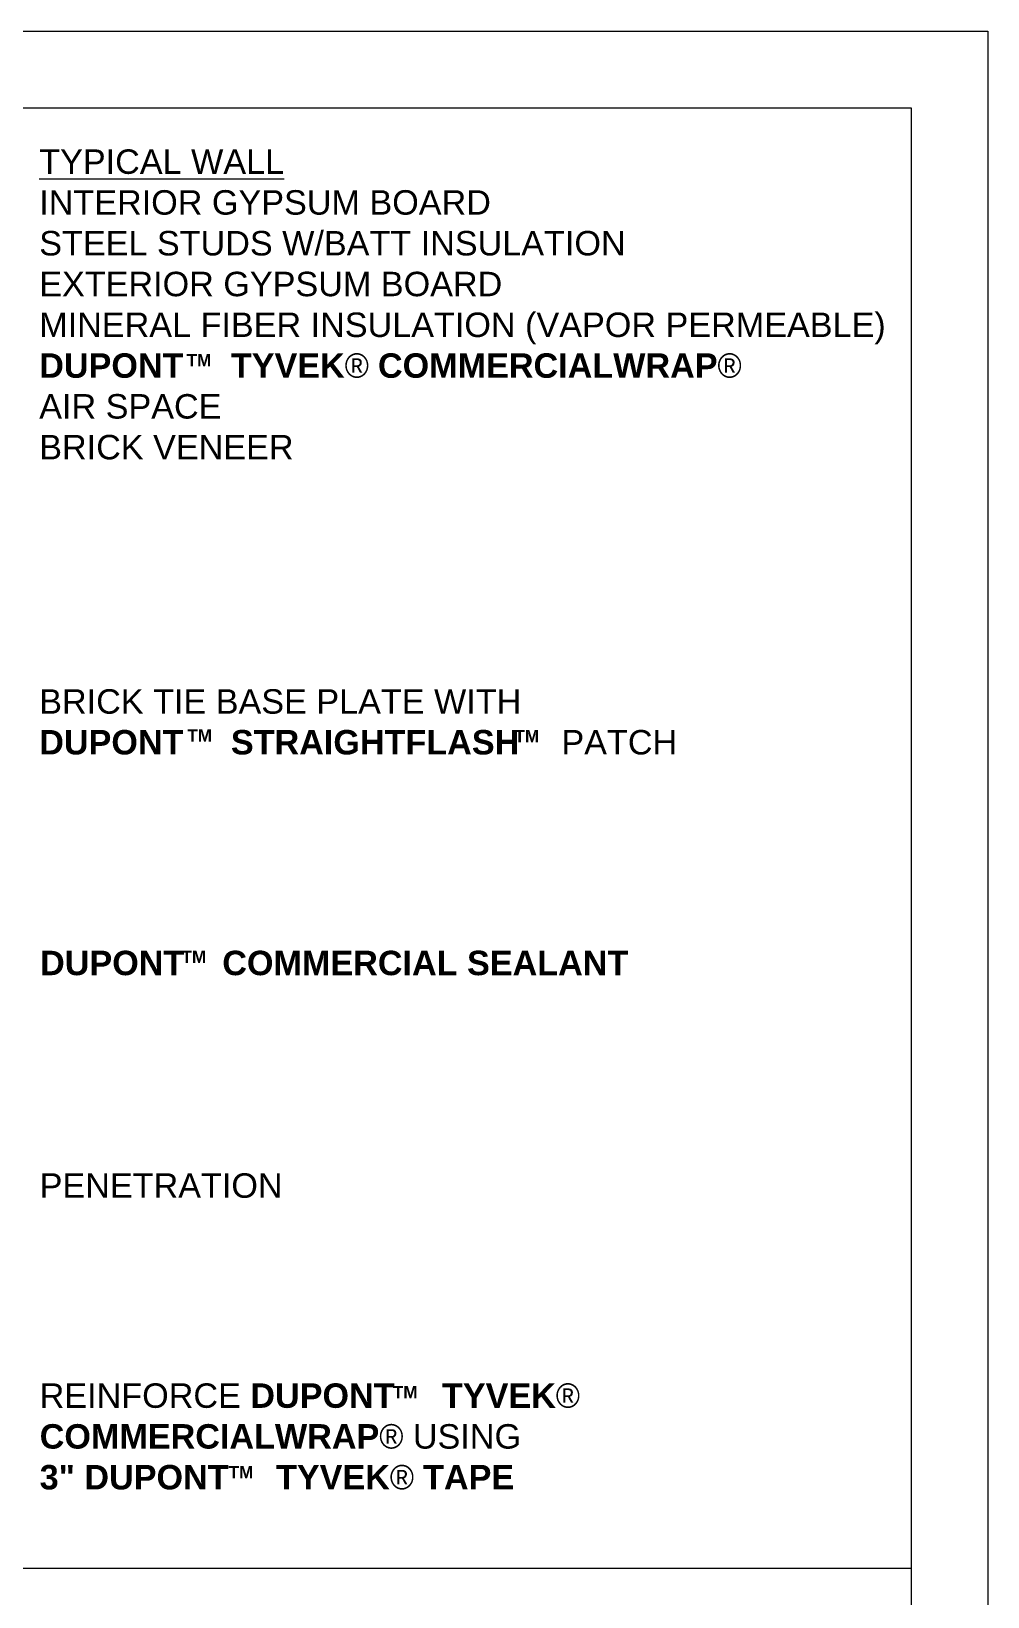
# Model space of a CAD drawing. Extents: x -133.4 to -82.4, y 313.3 to 379.3.
# Drawn here: x -101.18 to -82.4, y 348.55 to 379.26 of the extents above; entities that cross this region are included whole.
import ezdxf

# ---------------------------------------------------------------- set-up
doc = ezdxf.new("R2010")
doc.units = 0
doc.header["$LTSCALE"] = 1.5
doc.header["$MEASUREMENT"] = 0
doc.layers.add('8x11 layout', color=7, linetype='CONTINUOUS')
doc.layers.add('TEXT', color=7, linetype='CONTINUOUS')
doc.layers.add('VIEWPORT', color=7, linetype='CONTINUOUS', plot=False)
doc.styles.add('DETAILS', font='sanss___.ttf', dxfattribs={"height": 1})

msp = doc.modelspace()

# ---------------------------------------------------------------- linework, layer by layer
at = {"layer": '8x11 layout', "color": 7}
for p, q in [((-131.902, 377.759), (-83.902, 377.759)), ((-83.902, 377.759), (-83.902, 314.759)), ((-83.902, 349.104), (-131.902, 349.104))]:
    msp.add_line(p, q, dxfattribs=at)
at = {"layer": 'VIEWPORT', "color": 1}
for p, q in [((-133.402, 379.259), (-82.402, 379.259)), ((-82.402, 379.259), (-82.402, 313.259))]:
    msp.add_line(p, q, dxfattribs=at)

# ---------------------------------------------------------------- texts
at = {"layer": 'TEXT', "attachment_point": 4, "style": 'DETAILS'}
for s, insert, char_height in [('{\\fArial|b0|i0|c0|p34;\\LTYPICAL WALL\\P}INTERIOR GYPSUM BOARD\\PSTEEL STUDS W/BATT INSULATION\\PEXTERIOR GYPSUM BOARD\\P{\\fArial|b0|i0|c0|p34;MINERAL FIBER INSULATION (VAPOR PERMEABLE)}\\P{\\fArial|b1|i0|c0|p34;DUPONT     TYVEK\\fSymbol|b0|i0|c2|p18;â \\fSansSerif|b1|i0|c2|p2;COMMERCIALWRAP\\fSymbol|b0|i0|c2|p18;â}\\P{\\fArial|b0|i0|c0|p34;AIR SPACE\\PBRICK VENEER}', (-101.021, 373.898), 0.48), ('{\\fSansSerif|b1|i0|c2|p2;TM}', (-98.128, 372.806), 0.24), ('{\\fSansSerif|b1|i0|c2|p2;TM}', (-98.114, 365.445), 0.24), ('{\\fSansSerif|b1|i0|c2|p2;TM}', (-91.692, 365.43), 0.24), ('{\\fSansSerif|b1|i0|c2|p2;TM}', (-98.228, 361.103), 0.24), ('{\\fSansSerif|b1|i0|c2|p2;TM}', (-94.079, 352.561), 0.24), ('{\\fSansSerif|b1|i0|c2|p2;TM}', (-97.303, 350.989), 0.24)]:
    msp.add_mtext(s, dxfattribs=dict(at, insert=insert, char_height=char_height))
at = {"layer": 'TEXT', "char_height": 0.48, "style": 'DETAILS'}
for s, insert, width, attachment_point in [('BRICK TIE BASE PLATE WITH \\P{\\fSansSerif|b1|i0|c2|p2;DUPONT     STRAIGHTFLASH\\fArial|b0|i0|c0|p32;\\H0.8125x;   }  PATCH', (-101.021, 365.708), 12.51034, 4), ('\\A1;{\\fSansSerif|b1|i0|c2|p2;DUPONT    \\A0;COMMERCIAL SEALANT}', (-101.004, 361.221), 15.3942, 1), ('PENETRATION', (-101.012, 356.854), 12.59974, 1), ('REINFORCE {\\fSansSerif|b1|i0|c2|p2;DUPONT     \\fArial|b1|i0|c0|p34;TYVEK\\fSymbol|b0|i0|c2|p18;â \\fSansSerif|b1|i0|c2|p2;COMMERCIALWRAP\\fSymbol|b0|i0|c2|p18;â\\fSansSerif|b1|i0|c2|p2; }USING \\P{\\fSansSerif|b1|i0|c2|p2;3" DUPONT     \\fArial|b1|i0|c0|p34;TYVEK\\fSymbol|b0|i0|c2|p18;â \\fSansSerif|b1|i0|c2|p2;TAPE}', (-101.012, 352.733), 16.63618, 1)]:
    msp.add_mtext(s, dxfattribs=dict(at, insert=insert, width=width, attachment_point=attachment_point))

doc.saveas('drawing.dxf')
